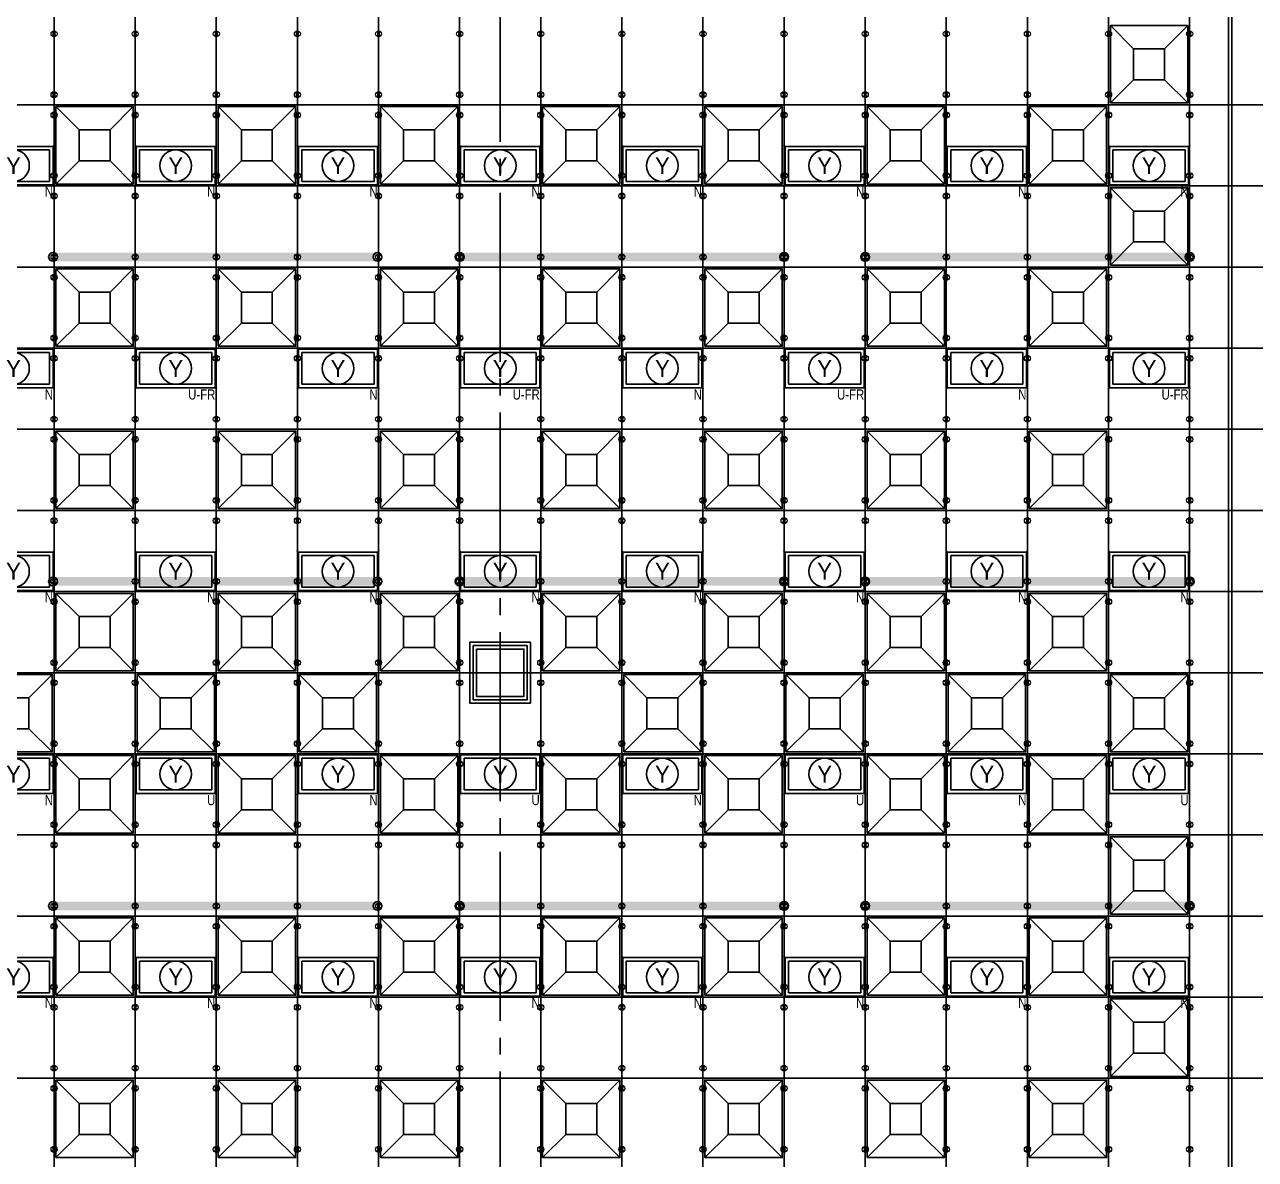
# Model space of a CAD drawing. Extents: x -17313 to 41501, y -1010 to 11880.
# Drawn here: x 13216 to 15037, y 5280 to 6959 of the extents above; entities that cross this region are included whole.
import ezdxf
from ezdxf.enums import TextEntityAlignment as Align

# ---------------------------------------------------------------- set-up
doc = ezdxf.new("R2010")
doc.units = 0
doc.header["$LTSCALE"] = 100
doc.linetypes.add('X-S-FAB-L10$0$COL-CEN-LIN', pattern=[3.25, 2.5, -0.25, 0.25, -0.25])
for name, color, linetype in [('0-xref', 8, 'Continuous'), ('188K-SM-03-F10-ARCH-CEIL-Y2257103$0$K-CEIL-4.2', 8, 'Continuous'), ('188K-SM-03-F10-ARCH-CEIL-Y2257103$0$K-CEIL-4.2-AREA', 8, 'Continuous'), ('188K-SM-03-F10-ARCH-PA-Y2257103$0$K-P1S-4.2-單抗', 53, 'Continuous'), ('188K-SM-03-F10-ARCH-PA-Y2257103$0$K-P2D-4.2-雙抗', 53, 'Continuous'), ('188K-SM-06-F10-ELEC-LIGHT-Y2257103$0$E-LIGHT(Y)-N', 253, 'Continuous'), ('188K-SM-06-F10-ELEC-LIGHT-Y2257103$0$E-LIGHT(Y)-U FR', 253, 'Continuous'), ('188K-SM-06-F10-ELEC-LIGHT-Y2257103$0$E-LIGHT(Y)-U XLPE', 253, 'Continuous'), ('188K-SM-06-F10-HVAC-FFU-Y2257103$0$AC-FFU-ULPA+化學濾網-', 254, 'Continuous'), ('188K-SM-07-F15-ARCH-CATW-Y2257103$0$K-安全母索', 6, 'Continuous'), ('X-S-FAB-L10$0$0-DIM-TXT', 8, 'Continuous'), ('X-S-FAB-L10$0$BLOCK', 8, 'Continuous'), ('X-S-FAB-L10$0$CCL', 8, 'X-S-FAB-L10$0$COL-CEN-LIN'), ('X-S-FAB-L10$0$COL-S', 8, 'Continuous')]:
    doc.layers.add(name, color=color, linetype=linetype)
doc.layers.add('188K-SM-03-F10-ARCH-CEIL-Y2257103$0$K-吊點-標準', color=8, linetype='Continuous', lineweight=9)
doc.layers.add('188K-SM-06-F10-ELEC-LIGHT-Y2257103$0$Defpoints-CAS', color=253, linetype='Continuous', plot=False)
doc.styles.add('188K-SM-06-F10-ELEC-LIGHT-Y2257103$0$Standard', font='arial.ttf')
doc.styles.add('188K-SM-06-F10-ELEC-LIGHT-Y2257103$0$xCI-5-F20-03-燈具$0$Standard', font='')
doc.styles.add('X-S-FAB-L10$0$CHINA', font='simplex.shx', dxfattribs={"width": 0.75, "bigfont": 'chineset.shx'})
doc.styles.add('X-S-FAB-L10$0$Standard', font='', dxfattribs={"width": 0.8})
doc.styles.add('X-S-FAB-L10$0$TG_NOTE_TEXT', font='simplex.shx', dxfattribs={"width": 0.75, "bigfont": 'chineset.shx'})
doc.styles.get('188K-SM-06-F10-ELEC-LIGHT-Y2257103$0$xCI-5-F20-03-燈具$0$Standard').set_extended_font_data('PMingLiU')
doc.styles.get('X-S-FAB-L10$0$Standard').set_extended_font_data('Microsoft JhengHei')

# ---------------------------------------------------------------- blocks, each defined once
blk = doc.blocks.new('X-S-FAB-L10$0$FAB2-L05')
at = {"layer": 'X-S-FAB-L10$0$CCL'}
for p, q in [((-12240, 11005), (-12240, 0)), ((-26880, 6720), (1210, 6720))]:
    blk.add_line(p, q, dxfattribs=at)
at = {"layer": 'X-S-FAB-L10$0$COL-S'}
blk.add_lwpolyline([(-12275, 6755), (-12205, 6755), (-12205, 6685), (-12275, 6685)], close=True, dxfattribs=at)
blk = doc.blocks.new('X-S-FAB-L10')
at = {"layer": 'X-S-FAB-L10$0$COL-S'}
for p, q in [((13885, 6035), (13955, 6035)), ((13885, 5965), (13885, 6035)), ((13955, 6035), (13955, 5965)), ((13955, 5965), (13885, 5965))]:
    blk.add_line(p, q, dxfattribs=at)
at = {"layer": 'X-S-FAB-L10$0$BLOCK'}
blk.add_blockref('X-S-FAB-L10$0$FAB2-L05', (26160, -720), dxfattribs=at)
at = {"style": 'X-S-FAB-L10$0$TG_NOTE_TEXT', "width": 0.5, "flags": 1}
for p in [(7463.3, 9020), (18268.3, 8649), (11197.8, 4800.2), (16485.8, 4800.2), (25420.3, 2635), (13360, 320, 0), (7463.3, -33.3)]:
    blk.add_attdef('WH', text='', height=20, dxfattribs=at).set_placement(p, align=Align.BOTTOM_LEFT)
at = {"width": 0.5}
for style, p in [('X-S-FAB-L10$0$TG_NOTE_TEXT', (7585, 9020)), ('X-S-FAB-L10$0$TG_NOTE_TEXT', (18390, 8649)), ('X-S-FAB-L10$0$TG_NOTE_TEXT', (11117.5, 4813.5)), ('X-S-FAB-L10$0$TG_NOTE_TEXT', (16607.5, 4813.5)), ('X-S-FAB-L10$0$TG_NOTE_TEXT', (25350, 2635)), ('X-S-FAB-L10$0$Standard', (13129.4, 325, 0)), ('X-S-FAB-L10$0$TG_NOTE_TEXT', (7585, -20))]:
    blk.add_attdef('DESC', text='', height=10, dxfattribs=dict(at, style=style)).set_placement(p, align=Align.BOTTOM_LEFT)
for tag, style, p in [('TYPE', 'X-S-FAB-L10$0$TG_NOTE_TEXT', (7619.3, 9020)), ('NO', 'X-S-FAB-L10$0$TG_NOTE_TEXT', (7650.1, 9020)), ('TYPE', 'X-S-FAB-L10$0$TG_NOTE_TEXT', (18424.2, 8649)), ('NO', 'X-S-FAB-L10$0$TG_NOTE_TEXT', (18455, 8649)), ('NO', 'X-S-FAB-L10$0$TG_NOTE_TEXT', (11088.6, 4813.5)), ('TYPE', 'X-S-FAB-L10$0$TG_NOTE_TEXT', (11151.8, 4813.5)), ('TYPE', 'X-S-FAB-L10$0$TG_NOTE_TEXT', (16641.8, 4813.5)), ('NO', 'X-S-FAB-L10$0$TG_NOTE_TEXT', (16672.6, 4813.5)), ('NO', 'X-S-FAB-L10$0$TG_NOTE_TEXT', (25313, 2635)), ('TYPE', 'X-S-FAB-L10$0$TG_NOTE_TEXT', (25350, 2635)), ('NO', 'X-S-FAB-L10$0$Standard', (13100, 320, 0)), ('TYPE', 'X-S-FAB-L10$0$Standard', (13129.4, 320, 0)), ('TYPE', 'X-S-FAB-L10$0$TG_NOTE_TEXT', (7619.3, -20)), ('NO', 'X-S-FAB-L10$0$TG_NOTE_TEXT', (7650.1, -20))]:
    blk.add_attdef(tag, text='', height=10, dxfattribs=dict(at, style=style)).set_placement(p, align=Align.BOTTOM_RIGHT)
at = {"style": 'X-S-FAB-L10$0$TG_NOTE_TEXT', "width": 0.5, "flags": 1}
for rotation, p in [(180, (43, 7480)), (180, (943, 7480)), (90, (24310, 3717.8)), (270, (17080, 1711.7))]:
    blk.add_attdef('WH', text='', height=20, rotation=rotation, dxfattribs=at).set_placement(p, align=Align.BOTTOM_LEFT)
at = {"width": 0.5}
for rotation, style, p in [(180, 'X-S-FAB-L10$0$Standard', (317.6, 7480)), (180, 'X-S-FAB-L10$0$Standard', (1217.6, 7480)), (90, 'X-S-FAB-L10$0$TG_NOTE_TEXT', (24310, 3647.5)), (270, 'X-S-FAB-L10$0$TG_NOTE_TEXT', (17080, 1605))]:
    blk.add_attdef('DESC', text='', height=10, rotation=rotation, dxfattribs=dict(at, style=style)).set_placement(p, align=Align.BOTTOM_LEFT)
for tag, rotation, style, p in [('TYPE', 180, 'X-S-FAB-L10$0$Standard', (317.6, 7480)), ('NO', 180, 'X-S-FAB-L10$0$Standard', (347, 7480)), ('TYPE', 180, 'X-S-FAB-L10$0$Standard', (1217.6, 7480)), ('NO', 180, 'X-S-FAB-L10$0$Standard', (1247, 7480)), ('TYPE', 90, 'X-S-FAB-L10$0$TG_NOTE_TEXT', (24310, 3647.5)), ('NO', 90, 'X-S-FAB-L10$0$TG_NOTE_TEXT', (24310, 3610.5)), ('TYPE', 270, 'X-S-FAB-L10$0$TG_NOTE_TEXT', (17080, 1605)), ('NO', 270, 'X-S-FAB-L10$0$TG_NOTE_TEXT', (17080, 1573))]:
    blk.add_attdef(tag, text='', height=10, rotation=rotation, dxfattribs=dict(at, style=style)).set_placement(p, align=Align.BOTTOM_RIGHT)
at = {"layer": 'X-S-FAB-L10$0$0-DIM-TXT', "style": 'X-S-FAB-L10$0$CHINA', "width": 0.75}
for p in [(667.4, 7855.1, -2689.4), (22627.4, 6728.8), (25644.7, 6728.8), (24778.8, 5569.1), (1118.3, 4980), (417.8, 4594.6), (23874.8, 4355), (22927.4, 4330.1), (23749.9, 3901.4), (417.8, 3765.2), (1118.3, 3730), (417.8, 3115.8), (536.9, 2227.8), (16909, 1782.7), (888.4, 880.5), (16977.4, 750), (18878.8, 750), (25641.2, 553.2), (21364, 526.9)]:
    blk.add_attdef('HIG', text='', height=80, dxfattribs=at).set_placement(p, align=Align.MIDDLE_LEFT)
blk = doc.blocks.new('188K-SM-03-F10-ARCH-CEIL-Y2257103$0$A$C2CA95053')
h = blk.add_hatch(color=256)
edge = h.paths.add_edge_path()
edge.add_arc((0, 0), 0.5, 0, 360)
for p, q in [((3.2, 3.2), (-3.2, -3.2)), ((3.2, -3.2), (-3.2, 3.2))]:
    blk.add_line(p, q)
blk.add_lwpolyline([(-1.6, 2.5), (-1.6, -2.5), (1.6, -2.5), (1.6, 2.5)], close=True)
for radius in [4.5, 0.5]:
    blk.add_circle((0, 0), radius)
blk = doc.blocks.new('188K-SM-03-F10-ARCH-CEIL-Y2257103$0$天花板吊點-附調整片 - 3_8_螺桿吊架 100 mm 高調整片-V1-1FL')
blk.add_blockref('188K-SM-03-F10-ARCH-CEIL-Y2257103$0$A$C2CA95053', (0, 0))
blk = doc.blocks.new('188K-SM-03-F10-ARCH-CEIL-Y2257103')
at = {"layer": '188K-SM-03-F10-ARCH-CEIL-Y2257103$0$K-CEIL-4.2'}
for p, q in [((13260, 312.7), (13260, 8632.2)), ((13380, 312.7), (13380, 8632.2)), ((13500, 312.7), (13500, 8632.2)), ((13620, 312.7), (13620, 8632.2)), ((13740, 312.7), (13740, 8632.2)), ((13860, 312.7), (13860, 8632.2)), ((13980, 312.7), (13980, 8632.2)), ((14100, 312.7), (14100, 8632.2)), ((14220, 42.8), (14220, 8632.2)), ((14340, 42.8), (14340, 8632.2)), ((14460, 42.8), (14460, 8632.2)), ((14580, 42.8), (14580, 8632.2)), ((14700, 42.8), (14700, 8632.2)), ((14820, 42.8), (14820, 8632.2)), ((14940, 312.7), (14940, 8632.2)), ((21180, 6840), (1847.7, 6840)), ((21180, 6720), (1847.7, 6720)), ((21180, 6600), (1847.7, 6600)), ((21180, 6480), (1847.7, 6480)), ((21180, 6360), (1847.7, 6360)), ((21180, 6240), (1847.7, 6240)), ((21181.7, 6120), (1847.7, 6120)), ((21180, 6000), (1847.7, 6000)), ((24297.2, 5880), (1847.7, 5880)), ((24297.2, 5760), (1847.7, 5760)), ((24297.2, 5640), (1847.7, 5640)), ((23572.2, 5520), (1847.7, 5520)), ((23572.2, 5400), (1847.7, 5400))]:
    blk.add_line(p, q, dxfattribs=at)
at = {"layer": '188K-SM-03-F10-ARCH-CEIL-Y2257103$0$K-CEIL-4.2-AREA'}
blk.add_lwpolyline([(13885, 6035), (13955, 6035), (13955, 5965), (13885, 5965)], close=True, dxfattribs=at)
at = {"layer": '188K-SM-03-F10-ARCH-CEIL-Y2257103$0$K-吊點-標準', "color": 170, "lineweight": 18, "rotation": 179.9999999999997}
for p in [(13260, 6945), (13380, 6945), (13500, 6945), (13620, 6945), (13740, 6945), (13860, 6945), (13980, 6945), (14100, 6945), (14220, 6945), (14340, 6945), (14460, 6945), (14580, 6945), (14700, 6945), (14820, 6945), (14940, 6945), (13260, 6855), (13380, 6855), (13500, 6855), (13620, 6855), (13740, 6855), (13860, 6855), (13980, 6855), (14100, 6855), (14220, 6855), (14340, 6855), (14460, 6855), (14580, 6855), (14700, 6855), (14820, 6855), (14940, 6855), (13260, 6825), (13380, 6825), (13500, 6825), (13620, 6825), (13740, 6825), (13860, 6825), (13980, 6825), (14100, 6825), (14220, 6825), (14340, 6825), (14460, 6825), (14580, 6825), (14700, 6825), (14820, 6825), (14940, 6825), (13260, 6735), (13380, 6735), (13500, 6735), (13620, 6735), (13740, 6735), (13860, 6735), (13980, 6735), (14100, 6735), (14220, 6735), (14340, 6735), (14460, 6735), (14580, 6735), (14700, 6735), (14820, 6735), (14940, 6735), (13260, 6705), (13380, 6705), (13500, 6705), (13620, 6705), (13740, 6705), (13860, 6705), (13980, 6705), (14100, 6705), (14220, 6705), (14340, 6705), (14460, 6705), (14580, 6705), (14700, 6705), (14820, 6705), (14940, 6705), (13260, 6615), (13380, 6615), (13500, 6615), (13620, 6615), (13740, 6615), (13860, 6615), (13980, 6615), (14100, 6615), (14220, 6615), (14340, 6615), (14460, 6615), (14580, 6615), (14700, 6615), (14820, 6615), (14940, 6615), (13260, 6585), (13380, 6585), (13500, 6585), (13620, 6585), (13740, 6585), (13860, 6585), (13980, 6585), (14100, 6585), (14220, 6585), (14340, 6585), (14460, 6585), (14580, 6585), (14700, 6585), (14820, 6585), (14940, 6585), (13260, 6495), (13380, 6495), (13500, 6495), (13620, 6495), (13740, 6495), (13860, 6495), (13980, 6495), (14100, 6495), (14220, 6495), (14340, 6495), (14460, 6495), (14580, 6495), (14700, 6495), (14820, 6495), (14940, 6495), (13260, 6465), (13380, 6465), (13500, 6465), (13620, 6465), (13740, 6465), (13860, 6465), (13980, 6465), (14100, 6465), (14220, 6465), (14340, 6465), (14460, 6465), (14580, 6465), (14700, 6465), (14820, 6465), (14940, 6465), (13260, 6375), (13380, 6375), (13500, 6375), (13620, 6375), (13740, 6375), (13860, 6375), (13980, 6375), (14100, 6375), (14220, 6375), (14340, 6375), (14460, 6375), (14580, 6375), (14700, 6375), (14820, 6375), (14940, 6375), (13260, 6345), (13380, 6345), (13500, 6345), (13620, 6345), (13740, 6345), (13860, 6345), (13980, 6345), (14100, 6345), (14220, 6345), (14340, 6345), (14460, 6345), (14580, 6345), (14700, 6345), (14820, 6345), (14940, 6345), (13260, 6255), (13380, 6255), (13500, 6255), (13620, 6255), (13740, 6255), (13860, 6255), (13980, 6255), (14100, 6255), (14220, 6255), (14340, 6255), (14460, 6255), (14580, 6255), (14700, 6255), (14820, 6255), (14940, 6255), (13260, 6225), (13380, 6225), (13500, 6225), (13620, 6225), (13740, 6225), (13860, 6225), (13980, 6225), (14100, 6225), (14220, 6225), (14340, 6225), (14460, 6225), (14580, 6225), (14700, 6225), (14820, 6225), (14940, 6225), (13260, 6135), (13380, 6135), (13500, 6135), (13620, 6135), (13740, 6135), (13860, 6135), (13980, 6135), (14100, 6135), (14220, 6135), (14340, 6135), (14460, 6135), (14580, 6135), (14700, 6135), (14820, 6135), (14940, 6135), (13260, 6105), (13380, 6105), (13500, 6105), (13620, 6105), (13740, 6105), (13860, 6105), (13980, 6105), (14100, 6105), (14220, 6105), (14340, 6105), (14460, 6105), (14580, 6105), (14700, 6105), (14820, 6105), (14940, 6105), (13260, 6015), (13380, 6015), (13500, 6015), (13620, 6015), (13740, 6015), (13860, 6015), (13980, 6015), (14100, 6015), (14220, 6015), (14340, 6015), (14460, 6015), (14580, 6015), (14700, 6015), (14820, 6015), (14940, 6015), (13260, 5985), (13380, 5985), (13500, 5985), (13620, 5985), (13740, 5985), (13860, 5985), (13980, 5985), (14100, 5985), (14220, 5985), (14340, 5985), (14460, 5985), (14580, 5985), (14700, 5985), (14820, 5985), (14940, 5985), (13260, 5895), (13380, 5895), (13500, 5895), (13620, 5895), (13740, 5895), (13860, 5895), (13980, 5895), (14100, 5895), (14220, 5895), (14340, 5895), (14460, 5895), (14580, 5895), (14700, 5895), (14820, 5895), (14940, 5895), (13260, 5865), (13380, 5865), (13500, 5865), (13620, 5865), (13740, 5865), (13860, 5865), (13980, 5865), (14100, 5865), (14220, 5865), (14340, 5865), (14460, 5865), (14580, 5865), (14700, 5865), (14820, 5865), (14940, 5865), (13260, 5775), (13380, 5775), (13500, 5775), (13620, 5775), (13740, 5775), (13860, 5775), (13980, 5775), (14100, 5775), (14220, 5775), (14340, 5775), (14460, 5775), (14580, 5775), (14700, 5775), (14820, 5775), (14940, 5775), (13260, 5745), (13380, 5745), (13500, 5745), (13620, 5745), (13740, 5745), (13860, 5745), (13980, 5745), (14100, 5745), (14220, 5745), (14340, 5745), (14460, 5745), (14580, 5745), (14700, 5745), (14820, 5745), (14940, 5745), (13260, 5655), (13380, 5655), (13500, 5655), (13620, 5655), (13740, 5655), (13860, 5655), (13980, 5655), (14100, 5655), (14220, 5655), (14340, 5655), (14460, 5655), (14580, 5655), (14700, 5655), (14820, 5655), (14940, 5655), (13260, 5625), (13380, 5625), (13500, 5625), (13620, 5625), (13740, 5625), (13860, 5625), (13980, 5625), (14100, 5625), (14220, 5625), (14340, 5625), (14460, 5625), (14580, 5625), (14700, 5625), (14820, 5625), (14940, 5625), (13260, 5535), (13380, 5535), (13500, 5535), (13620, 5535), (13740, 5535), (13860, 5535), (13980, 5535), (14100, 5535), (14220, 5535), (14340, 5535), (14460, 5535), (14580, 5535), (14700, 5535), (14820, 5535), (14940, 5535), (13260, 5505), (13380, 5505), (13500, 5505), (13620, 5505), (13740, 5505), (13860, 5505), (13980, 5505), (14100, 5505), (14220, 5505), (14340, 5505), (14460, 5505), (14580, 5505), (14700, 5505), (14820, 5505), (14940, 5505), (13260, 5415), (13380, 5415), (13500, 5415), (13620, 5415), (13740, 5415), (13860, 5415), (13980, 5415), (14100, 5415), (14220, 5415), (14340, 5415), (14460, 5415), (14580, 5415), (14700, 5415), (14820, 5415), (14940, 5415), (13260, 5385), (13380, 5385), (13500, 5385), (13620, 5385), (13740, 5385), (13860, 5385), (13980, 5385), (14100, 5385), (14220, 5385), (14340, 5385), (14460, 5385), (14580, 5385), (14700, 5385), (14820, 5385), (14940, 5385), (13260, 5295), (13380, 5295), (13500, 5295), (13620, 5295), (13740, 5295), (13860, 5295), (13980, 5295), (14100, 5295), (14220, 5295), (14340, 5295), (14460, 5295), (14580, 5295), (14700, 5295), (14820, 5295), (14940, 5295)]:
    blk.add_blockref('188K-SM-03-F10-ARCH-CEIL-Y2257103$0$天花板吊點-附調整片 - 3_8_螺桿吊架 100 mm 高調整片-V1-1FL', p, dxfattribs=at)
blk = doc.blocks.new('188K-SM-06-F10-HVAC-FFU-Y2257103$0$H-FFU-ULPA+化濾')
for p, q in [((-82.9, 82.9), (-117.2, 117.3)), ((-37.1, 82.9), (-2.7, 117.3)), ((-117.2, 2.8), (-82.9, 37.1)), ((-2.7, 2.8), (-37.1, 37.1))]:
    blk.add_line(p, q)
for points in [[(-2.7, 2.8), (-2.7, 117.3), (-117.2, 117.3), (-117.2, 2.8)], [(-37.1, 37.1), (-37.1, 82.9), (-82.9, 82.9), (-82.9, 37.1)]]:
    blk.add_lwpolyline(points, close=True)
blk = doc.blocks.new('188K-SM-06-F10-HVAC-FFU-Y2257103')
at = {"layer": '188K-SM-06-F10-HVAC-FFU-Y2257103$0$AC-FFU-ULPA+化學濾網-', "xscale": -1}
for p in [(14820, 6840), (13260, 6720), (13500, 6720), (13740, 6720), (13980, 6720), (14220, 6720), (14460, 6720), (14700, 6720), (14820, 6600), (13260, 6480), (13500, 6480), (13740, 6480), (13980, 6480), (14220, 6480), (14460, 6480), (14700, 6480), (13260, 6240), (13500, 6240), (13740, 6240), (13980, 6240), (14220, 6240), (14460, 6240), (14700, 6240), (13260, 6000), (13500, 6000), (13740, 6000), (13980, 6000), (14220, 6000), (14460, 6000), (14700, 6000), (13140, 5880), (13380, 5880), (13620, 5880), (14100, 5880), (14340, 5880), (14580, 5880), (14820, 5880), (13260, 5760), (13500, 5760), (13740, 5760), (13980, 5760), (14220, 5760), (14460, 5760), (14700, 5760), (14820, 5640), (13260, 5520), (13500, 5520), (13740, 5520), (13980, 5520), (14220, 5520), (14460, 5520), (14700, 5520), (14820, 5400), (13260, 5280), (13500, 5280), (13740, 5280), (13980, 5280), (14220, 5280), (14460, 5280), (14700, 5280)]:
    blk.add_blockref('188K-SM-06-F10-HVAC-FFU-Y2257103$0$H-FFU-ULPA+化濾', p, dxfattribs=at)
blk = doc.blocks.new('188K-SM-06-F10-ELEC-LIGHT-Y2257103$0$背掀式無塵室燈具(黃光)-CAS')
at = {"color": 0}
for p, q in [((53.4, 23.4), (-53.4, 23.4)), ((-53.4, 23.4), (-53.4, -23.4)), ((53.4, -23.4), (53.4, 23.4)), ((-53.4, -23.4), (53.4, -23.4))]:
    blk.add_line(p, q, dxfattribs=at)
blk.add_lwpolyline([(-58.5, -28.5), (58.5, -28.5), (58.5, 28.5), (-58.5, 28.5)], close=True, dxfattribs=at)
blk.add_circle((0, 0), 23.4, dxfattribs=at)
at = {"layer": '188K-SM-06-F10-ELEC-LIGHT-Y2257103$0$Defpoints-CAS'}
for p in [(-60, 30), (-60, 30), (60, 30), (-60, -30), (60, -30)]:
    blk.add_point(p, dxfattribs=at)
at = {"color": 0, "style": '188K-SM-06-F10-ELEC-LIGHT-Y2257103$0$xCI-5-F20-03-燈具$0$Standard'}
blk.add_text('Y', height=25, dxfattribs=at).set_placement((0, 0), align=Align.MIDDLE)
at = {"style": '188K-SM-06-F10-ELEC-LIGHT-Y2257103$0$Standard', "width": 0.8}
blk.add_text('N', height=15, rotation=360, dxfattribs=at).set_placement((58.5, -38.5), align=Align.MIDDLE_RIGHT)
blk = doc.blocks.new('*U247')
for p, q in [((58.5, 28.5), (-58.5, 28.5)), ((-58.5, 28.5), (-58.5, -28.5)), ((53.4, 23.4), (-53.4, 23.4)), ((-53.4, 23.4), (-53.4, -23.4)), ((53.4, -23.4), (53.4, 23.4)), ((58.5, -28.5), (58.5, 28.5)), ((-58.5, -28.5), (58.5, -28.5)), ((-53.4, -23.4), (53.4, -23.4))]:
    blk.add_line(p, q)
blk.add_circle((0, 0), 23.4)
at = {"layer": '188K-SM-06-F10-ELEC-LIGHT-Y2257103$0$Defpoints-CAS'}
for p in [(-60, 30), (-60, 30), (60, 30), (-60, -30), (60, -30)]:
    blk.add_point(p, dxfattribs=at)
at = {"style": '188K-SM-06-F10-ELEC-LIGHT-Y2257103$0$xCI-5-F20-03-燈具$0$Standard'}
blk.add_text('Y', height=25, dxfattribs=at).set_placement((0, 0), align=Align.MIDDLE)
at = {"style": '188K-SM-06-F10-ELEC-LIGHT-Y2257103$0$Standard', "width": 0.8}
blk.add_text('U-FR', height=15, rotation=360, dxfattribs=at).set_placement((58.5, -38.5), align=Align.MIDDLE_RIGHT)
blk = doc.blocks.new('*U246')
for p, q in [((58.5, 28.5), (-58.5, 28.5)), ((-58.5, 28.5), (-58.5, -28.5)), ((53.4, 23.4), (-53.4, 23.4)), ((-53.4, 23.4), (-53.4, -23.4)), ((53.4, -23.4), (53.4, 23.4)), ((58.5, -28.5), (58.5, 28.5)), ((-58.5, -28.5), (58.5, -28.5)), ((-53.4, -23.4), (53.4, -23.4))]:
    blk.add_line(p, q)
blk.add_circle((0, 0), 23.4)
at = {"layer": '188K-SM-06-F10-ELEC-LIGHT-Y2257103$0$Defpoints-CAS'}
for p in [(-60, 30), (-60, 30), (60, 30), (-60, -30), (60, -30)]:
    blk.add_point(p, dxfattribs=at)
at = {"style": '188K-SM-06-F10-ELEC-LIGHT-Y2257103$0$xCI-5-F20-03-燈具$0$Standard'}
blk.add_text('Y', height=25, dxfattribs=at).set_placement((0, 0), align=Align.MIDDLE)
at = {"style": '188K-SM-06-F10-ELEC-LIGHT-Y2257103$0$Standard', "width": 0.8}
blk.add_text('U', height=15, rotation=360, dxfattribs=at).set_placement((58.5, -38.5), align=Align.MIDDLE_RIGHT)
blk = doc.blocks.new('188K-SM-06-F10-ELEC-LIGHT-Y2257103')
at = {"layer": '188K-SM-06-F10-ELEC-LIGHT-Y2257103$0$E-LIGHT(Y)-N'}
for p in [(13200, 6750), (13440, 6750), (13680, 6750), (13920, 6750), (14160, 6750), (14400, 6750), (14640, 6750), (14880, 6750), (13200, 6450), (13680, 6450), (14160, 6450), (14640, 6450), (13200, 6150), (13440, 6150), (13680, 6150), (13920, 6150), (14160, 6150), (14400, 6150), (14640, 6150), (14880, 6150), (13200, 5850), (13680, 5850), (14160, 5850), (14640, 5850), (13200, 5550), (13440, 5550), (13680, 5550), (13920, 5550), (14160, 5550), (14400, 5550), (14640, 5550), (14880, 5550)]:
    blk.add_blockref('188K-SM-06-F10-ELEC-LIGHT-Y2257103$0$背掀式無塵室燈具(黃光)-CAS', p, dxfattribs=at)
at = {"layer": '188K-SM-06-F10-ELEC-LIGHT-Y2257103$0$E-LIGHT(Y)-U FR'}
for p in [(13440, 6450), (13920, 6450), (14400, 6450), (14880, 6450)]:
    blk.add_blockref('*U247', p, dxfattribs=at)
at = {"layer": '188K-SM-06-F10-ELEC-LIGHT-Y2257103$0$E-LIGHT(Y)-U XLPE'}
for p in [(13440, 5850), (13920, 5850), (14400, 5850), (14880, 5850)]:
    blk.add_blockref('*U246', p, dxfattribs=at)
blk = doc.blocks.new('188K-SM-03-F10-ARCH-PA-Y2257103')
at = {"layer": '188K-SM-03-F10-ARCH-PA-Y2257103$0$K-P1S-4.2-單抗'}
for points in [[(13875, 6045), (13965, 6045), (13965, 5955), (13875, 5955)], [(13880, 6040), (13960, 6040), (13960, 5960), (13880, 5960)]]:
    blk.add_lwpolyline(points, close=True, dxfattribs=at)
at = {"layer": '188K-SM-03-F10-ARCH-PA-Y2257103$0$K-P2D-4.2-雙抗'}
for p, q in [((14997.5, 615, 0), (14997.5, 8295)), ((14997.5, 615, 0), (14997.5, 8295)), ((14997.5, 615, 0), (14997.5, 8295)), ((15002.5, 615, 0), (15002.5, 8295)), ((15002.5, 615, 0), (15002.5, 8295)), ((15002.5, 615, 0), (15002.5, 8295))]:
    blk.add_line(p, q, dxfattribs=at)
blk = doc.blocks.new('188K-SM-07-F15-ARCH-CATW-Y2257103$0$母索-4.8')
at = {"const_width": 13}
blk.add_lwpolyline([(0, 0), (480, 0)], dxfattribs=at)
for centre in [(0, 0), (480, 0)]:
    blk.add_circle(centre, 6.5)
blk = doc.blocks.new('188K-SM-07-F15-ARCH-CATW-Y2257103')
at = {"layer": '188K-SM-07-F15-ARCH-CATW-Y2257103$0$K-安全母索'}
for p in [(13258.5, 6615), (13860, 6615), (14460, 6615), (13258.5, 6135), (13860, 6135), (14460, 6135), (13258.5, 5655), (13860, 5655), (14460, 5655)]:
    blk.add_blockref('188K-SM-07-F15-ARCH-CATW-Y2257103$0$母索-4.8', p, dxfattribs=at)

msp = doc.modelspace()

# ---------------------------------------------------------------- block references
at = {"layer": '0-xref'}
for name in ['X-S-FAB-L10', '188K-SM-06-F10-ELEC-LIGHT-Y2257103', '188K-SM-03-F10-ARCH-PA-Y2257103', '188K-SM-03-F10-ARCH-CEIL-Y2257103', '188K-SM-07-F15-ARCH-CATW-Y2257103', '188K-SM-06-F10-HVAC-FFU-Y2257103']:
    msp.add_blockref(name, (0, 0), dxfattribs=at)

doc.saveas('drawing.dxf')
